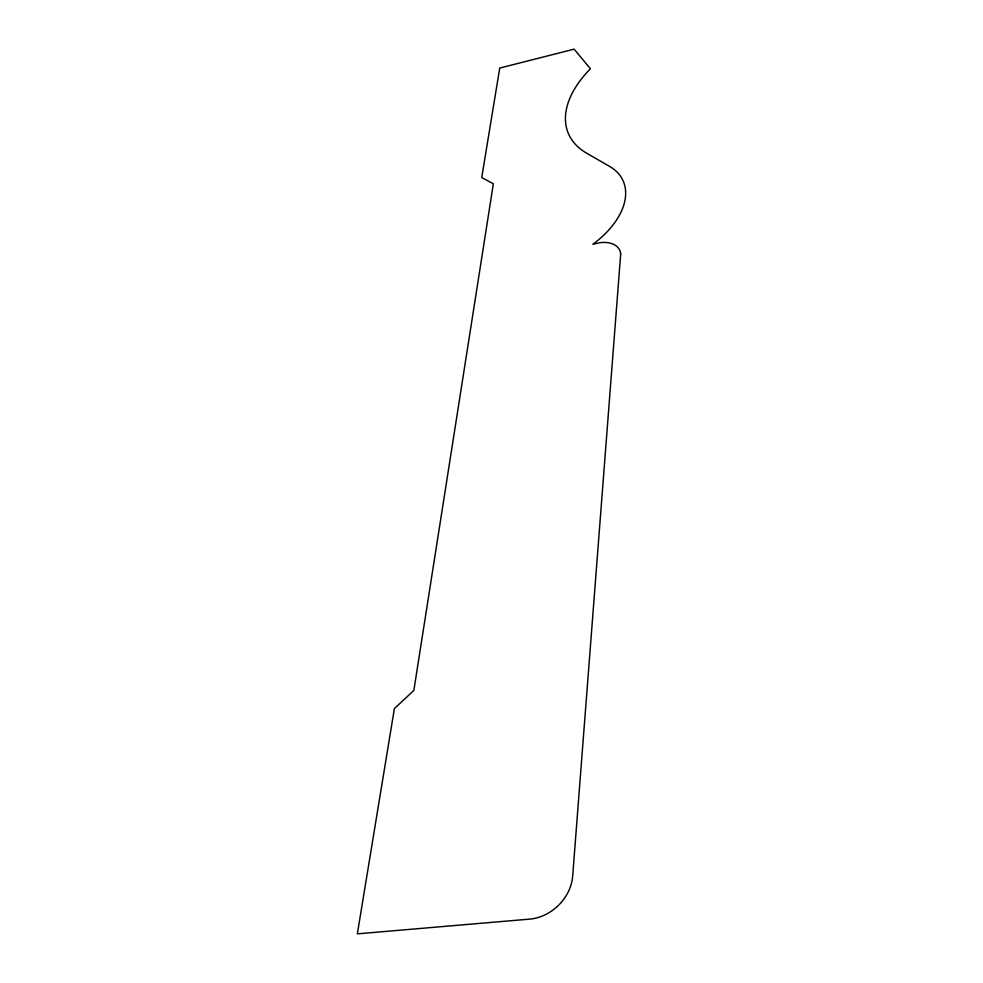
<?xml version="1.0" encoding="UTF-8"?>
<svg xmlns="http://www.w3.org/2000/svg" width="983" height="983" viewBox="0 0 983 983"><rect width="100%" height="100%" fill="white"/><g stroke="black" fill="none" stroke-linecap="round" stroke-linejoin="round"><path stroke-width="1.47" d="M620.703 253.884L572.671 876.16A42.478 35.216 -43.6 0 1 529.665 919.117L357.345 933.85L394.392 708.559L413.843 690.471L493.355 183.747L481.731 177.567L499.745 68.06L574.109 49.15L590.451 68.773A111.325 63.526 -22.4 0 0 587.429 153.631L609.313 166.238A78.062 47.086 -25.6 0 1 592.921 244.214L600.023 242.69A27.008 17.006 -25 0 1 620.703 253.884"/></g></svg>
